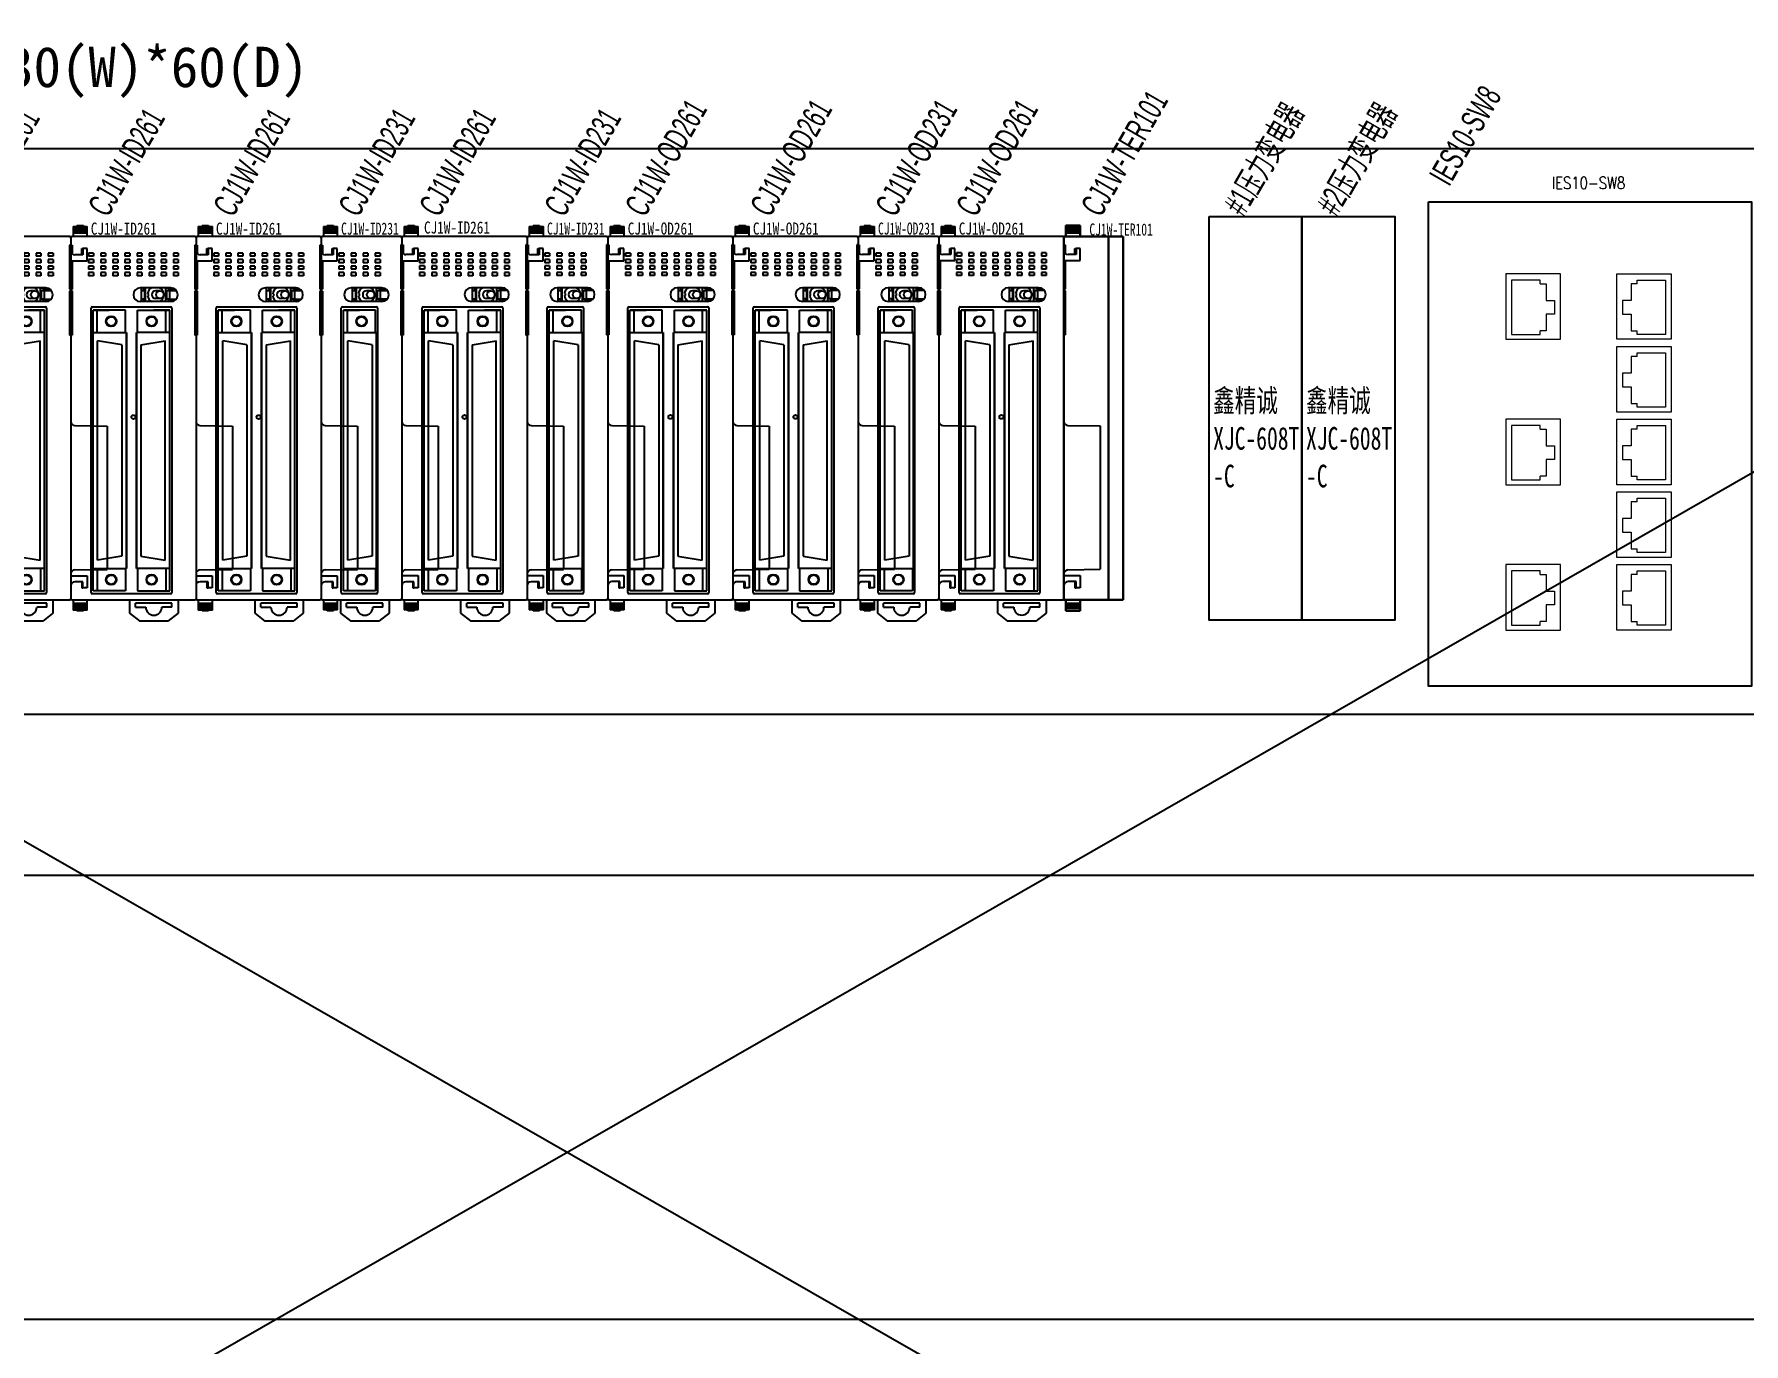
# Model space of a CAD drawing. Header units: millimetres. Extents: x 336 to 12810, y -1577 to 4105.
# Drawn here: x 6895 to 7318.4, y 3553.4 to 3877.8 of the extents above; entities that cross this region are included whole.
import ezdxf
from ezdxf.enums import TextEntityAlignment as Align

# ---------------------------------------------------------------- set-up
doc = ezdxf.new("R2010")
doc.units = ezdxf.units.MM
doc.layers.add('TEXT', color=2, linetype='Continuous')
doc.layers.add('Z_OM_GAIKEI', color=7, linetype='Continuous')
doc.layers.add('Z_OM_OUTLINE', color=7, linetype='Continuous', lineweight=30)
doc.styles.add('ST', font='', dxfattribs={"width": 0.8, "height": 300})
doc.styles.get("Standard").update_dxf_attribs({"font": ''})
doc.styles.add('WD', font='romans.shx', dxfattribs={"width": 0.8, "bigfont": 'gbcbig.shx'})
doc.styles.add('宋', font='', dxfattribs={"width": 0.7})
doc.styles.add('样式 8', font='arial.ttf', dxfattribs={"width": 0.6, "height": 2.5})
doc.styles.get('ST').set_extended_font_data('SimSun')
doc.styles.get('Standard').set_extended_font_data('SimSun')
doc.styles.get('宋').set_extended_font_data('SimSun')

# ---------------------------------------------------------------- blocks, each defined once
blk = doc.blocks.new('CJ1W-ID261')
at = {"layer": 'Z_OM_GAIKEI'}
for p, q in [((7114.46, 1991.45), (7114.46, 1902.05)), ((7145.16, 1991.75), (7114.76, 1991.75)), ((7115.01, 1994.25), (7115.01, 1993.85)), ((7115.01, 1994.25), (7118.51, 1994.25)), ((7115.01, 1993.85), (7115.01, 1993.45)), ((7115.01, 1993.85), (7118.51, 1993.85)), ((7115.01, 1993.45), (7115.01, 1993.05)), ((7115.01, 1993.45), (7118.51, 1993.45)), ((7115.01, 1993.05), (7115.01, 1992.65)), ((7115.01, 1993.05), (7118.51, 1993.05)), ((7115.01, 1992.65), (7115.01, 1991.75)), ((7115.01, 1992.65), (7118.51, 1992.65)), ((7115.96, 1994.45), (7117.56, 1994.45)), ((7115.96, 1994.45), (7115.96, 1994.25)), ((7116.56, 1994.45), (7116.56, 1994.25)), ((7116.96, 1994.45), (7116.96, 1994.25)), ((7117.56, 1994.45), (7117.56, 1994.25)), ((7118.51, 1993.85), (7118.51, 1994.25)), ((7118.51, 1993.45), (7118.51, 1993.85)), ((7118.51, 1993.05), (7118.51, 1993.45)), ((7118.51, 1992.65), (7118.51, 1993.05)), ((7118.51, 1991.75), (7118.51, 1992.65)), ((7145.46, 1991.45), (7145.46, 1902.05)), ((7114.16, 1989.65), (7114.16, 1978.75)), ((7114.46, 1989.65), (7114.16, 1989.65)), ((7118.86, 1987.65), (7118.86, 1986.85)), ((7120.06, 1987.65), (7118.86, 1987.65)), ((7120.06, 1986.85), (7118.86, 1986.85)), ((7120.06, 1987.65), (7120.06, 1986.85)), ((7121.86, 1987.65), (7121.86, 1986.85)), ((7123.06, 1987.65), (7121.86, 1987.65)), ((7123.06, 1986.85), (7121.86, 1986.85)), ((7123.06, 1987.65), (7123.06, 1986.85)), ((7124.86, 1987.65), (7124.86, 1986.85)), ((7126.06, 1987.65), (7124.86, 1987.65)), ((7126.06, 1986.85), (7124.86, 1986.85)), ((7126.06, 1987.65), (7126.06, 1986.85)), ((7127.86, 1987.65), (7127.86, 1986.85)), ((7129.06, 1987.65), (7127.86, 1987.65)), ((7129.06, 1986.85), (7127.86, 1986.85)), ((7129.06, 1987.65), (7129.06, 1986.85)), ((7130.86, 1987.65), (7130.86, 1986.85)), ((7132.06, 1987.65), (7130.86, 1987.65)), ((7132.06, 1986.85), (7130.86, 1986.85)), ((7132.06, 1987.65), (7132.06, 1986.85)), ((7133.86, 1987.65), (7133.86, 1986.85)), ((7135.06, 1987.65), (7133.86, 1987.65)), ((7135.06, 1986.85), (7133.86, 1986.85)), ((7135.06, 1987.65), (7135.06, 1986.85)), ((7136.86, 1987.65), (7136.86, 1986.85)), ((7138.06, 1987.65), (7136.86, 1987.65)), ((7138.06, 1986.85), (7136.86, 1986.85)), ((7138.06, 1987.65), (7138.06, 1986.85)), ((7139.86, 1987.65), (7139.86, 1986.85)), ((7141.06, 1987.65), (7139.86, 1987.65)), ((7141.06, 1986.85), (7139.86, 1986.85)), ((7141.06, 1987.65), (7141.06, 1986.85)), ((7145.46, 1989.65), (7145.76, 1989.65)), ((7145.61, 1989.65), (7145.46, 1989.22)), ((7145.76, 1989.65), (7145.76, 1987.54)), ((7148.46, 1987.25), (7146.46, 1987.25)), ((7148.46, 1987.25), (7146.46, 1987.25)), ((7148.16, 1987.25), (7148.16, 1988.75)), ((7148.16, 1987.25), (7148.16, 1988.75)), ((7148.16, 1988.75), (7148.46, 1988.75)), ((7148.16, 1988.75), (7148.46, 1988.75)), ((7148.46, 1988.75), (7148.46, 1987.25)), ((7148.46, 1988.75), (7148.46, 1987.25)), ((7149.46, 1988.75), (7148.46, 1988.75)), ((7149.46, 1988.75), (7148.46, 1988.75)), ((7149.46, 1985.75), (7149.46, 1988.75)), ((7149.46, 1985.75), (7149.46, 1988.75)), ((7120.06, 1986.05), (7118.86, 1986.05)), ((7118.86, 1986.05), (7118.86, 1985.25)), ((7120.06, 1985.25), (7118.86, 1985.25)), ((7120.06, 1984.45), (7118.86, 1984.45)), ((7118.86, 1984.45), (7118.86, 1983.65)), ((7120.06, 1983.65), (7118.86, 1983.65)), ((7120.06, 1982.85), (7118.86, 1982.85)), ((7118.86, 1982.85), (7118.86, 1982.05)), ((7120.06, 1982.05), (7118.86, 1982.05)), ((7120.06, 1986.05), (7120.06, 1985.25)), ((7120.06, 1984.45), (7120.06, 1983.65)), ((7120.06, 1982.85), (7120.06, 1982.05)), ((7123.06, 1986.05), (7121.86, 1986.05)), ((7121.86, 1986.05), (7121.86, 1985.25)), ((7123.06, 1985.25), (7121.86, 1985.25)), ((7123.06, 1984.45), (7121.86, 1984.45)), ((7121.86, 1984.45), (7121.86, 1983.65)), ((7123.06, 1983.65), (7121.86, 1983.65)), ((7123.06, 1982.85), (7121.86, 1982.85)), ((7121.86, 1982.85), (7121.86, 1982.05)), ((7123.06, 1982.05), (7121.86, 1982.05)), ((7123.06, 1986.05), (7123.06, 1985.25)), ((7123.06, 1984.45), (7123.06, 1983.65)), ((7123.06, 1982.85), (7123.06, 1982.05)), ((7126.06, 1986.05), (7124.86, 1986.05)), ((7124.86, 1986.05), (7124.86, 1985.25)), ((7126.06, 1985.25), (7124.86, 1985.25)), ((7126.06, 1984.45), (7124.86, 1984.45)), ((7124.86, 1984.45), (7124.86, 1983.65)), ((7126.06, 1983.65), (7124.86, 1983.65)), ((7126.06, 1982.85), (7124.86, 1982.85)), ((7124.86, 1982.85), (7124.86, 1982.05)), ((7126.06, 1982.05), (7124.86, 1982.05)), ((7126.06, 1986.05), (7126.06, 1985.25)), ((7126.06, 1984.45), (7126.06, 1983.65)), ((7126.06, 1982.85), (7126.06, 1982.05)), ((7129.06, 1986.05), (7127.86, 1986.05)), ((7127.86, 1986.05), (7127.86, 1985.25)), ((7129.06, 1985.25), (7127.86, 1985.25)), ((7129.06, 1984.45), (7127.86, 1984.45)), ((7127.86, 1984.45), (7127.86, 1983.65)), ((7129.06, 1983.65), (7127.86, 1983.65)), ((7129.06, 1982.85), (7127.86, 1982.85)), ((7127.86, 1982.85), (7127.86, 1982.05)), ((7129.06, 1982.05), (7127.86, 1982.05)), ((7129.06, 1986.05), (7129.06, 1985.25)), ((7129.06, 1984.45), (7129.06, 1983.65)), ((7129.06, 1982.85), (7129.06, 1982.05)), ((7132.06, 1986.05), (7130.86, 1986.05)), ((7130.86, 1986.05), (7130.86, 1985.25)), ((7132.06, 1985.25), (7130.86, 1985.25)), ((7132.06, 1984.45), (7130.86, 1984.45)), ((7130.86, 1984.45), (7130.86, 1983.65)), ((7132.06, 1983.65), (7130.86, 1983.65)), ((7132.06, 1982.85), (7130.86, 1982.85)), ((7130.86, 1982.85), (7130.86, 1982.05)), ((7132.06, 1982.05), (7130.86, 1982.05)), ((7132.06, 1986.05), (7132.06, 1985.25)), ((7132.06, 1984.45), (7132.06, 1983.65)), ((7132.06, 1982.85), (7132.06, 1982.05)), ((7135.06, 1986.05), (7133.86, 1986.05)), ((7133.86, 1986.05), (7133.86, 1985.25)), ((7135.06, 1985.25), (7133.86, 1985.25)), ((7135.06, 1984.45), (7133.86, 1984.45)), ((7133.86, 1984.45), (7133.86, 1983.65)), ((7135.06, 1983.65), (7133.86, 1983.65)), ((7135.06, 1982.85), (7133.86, 1982.85)), ((7133.86, 1982.85), (7133.86, 1982.05)), ((7135.06, 1982.05), (7133.86, 1982.05)), ((7135.06, 1986.05), (7135.06, 1985.25)), ((7135.06, 1984.45), (7135.06, 1983.65)), ((7135.06, 1982.85), (7135.06, 1982.05)), ((7138.06, 1986.05), (7136.86, 1986.05)), ((7136.86, 1986.05), (7136.86, 1985.25)), ((7138.06, 1985.25), (7136.86, 1985.25)), ((7138.06, 1984.45), (7136.86, 1984.45)), ((7136.86, 1984.45), (7136.86, 1983.65)), ((7138.06, 1983.65), (7136.86, 1983.65)), ((7138.06, 1982.85), (7136.86, 1982.85)), ((7136.86, 1982.85), (7136.86, 1982.05)), ((7138.06, 1982.05), (7136.86, 1982.05)), ((7138.06, 1986.05), (7138.06, 1985.25)), ((7138.06, 1984.45), (7138.06, 1983.65)), ((7138.06, 1982.85), (7138.06, 1982.05)), ((7141.06, 1986.05), (7139.86, 1986.05)), ((7139.86, 1986.05), (7139.86, 1985.25)), ((7141.06, 1985.25), (7139.86, 1985.25)), ((7141.06, 1984.45), (7139.86, 1984.45)), ((7139.86, 1984.45), (7139.86, 1983.65)), ((7141.06, 1983.65), (7139.86, 1983.65)), ((7141.06, 1982.85), (7139.86, 1982.85)), ((7139.86, 1982.85), (7139.86, 1982.05)), ((7141.06, 1982.05), (7139.86, 1982.05)), ((7141.06, 1986.05), (7141.06, 1985.25)), ((7141.06, 1984.45), (7141.06, 1983.65)), ((7141.06, 1982.85), (7141.06, 1982.05)), ((7145.46, 1985.75), (7149.46, 1985.75)), ((7145.46, 1985.75), (7149.46, 1985.75)), ((7145.76, 1985.75), (7145.76, 1978.75)), ((7114.16, 1978.75), (7114.46, 1978.75)), ((7114.16, 1978.25), (7114.16, 1967.35)), ((7114.16, 1978.25), (7114.46, 1978.25)), ((7114.33, 1978.75), (7114.33, 1978.25)), ((7139.26, 1979.05), (7131.66, 1979.05)), ((7131.96, 1975.65), (7131.96, 1979.05)), ((7131.96, 1978.35), (7132.71, 1978.35)), ((7132.46, 1979.05), (7132.46, 1978.35)), ((7132.71, 1978.35), (7132.71, 1976.35)), ((7132.96, 1975.65), (7132.96, 1979.05)), ((7136.51, 1978.3), (7135.46, 1978.3)), ((7137.96, 1975.65), (7137.96, 1979.05)), ((7138.21, 1978.35), (7138.96, 1978.35)), ((7138.21, 1976.35), (7138.21, 1978.35)), ((7138.46, 1978.82), (7138.46, 1979.05)), ((7138.46, 1978.82), (7140.12, 1978.82)), ((7138.46, 1978.35), (7138.46, 1978.42)), ((7138.46, 1978.42), (7140.58, 1978.42)), ((7138.96, 1975.65), (7138.96, 1979.05)), ((7145.76, 1978.75), (7145.46, 1978.75)), ((7145.76, 1978.25), (7145.46, 1978.25)), ((7145.58, 1978.75), (7145.58, 1978.25)), ((7145.76, 1978.25), (7145.76, 1967.35)), ((7119.46, 1903.55), (7119.46, 1974.05)), ((7119.76, 1974.35), (7139.16, 1974.35)), ((7119.96, 1904.01), (7119.96, 1973.49)), ((7119.96, 1904.01), (7119.96, 1973.49)), ((7119.96, 1973.49), (7123.96, 1973.49)), ((7127.96, 1973.49), (7119.96, 1973.49)), ((7120.96, 1967.99), (7120.96, 1973.49)), ((7127.96, 1967.99), (7127.96, 1973.49)), ((7130.96, 1973.49), (7138.96, 1973.49)), ((7130.96, 1967.99), (7130.96, 1973.49)), ((7139.26, 1975.65), (7131.66, 1975.65)), ((7131.96, 1976.35), (7132.71, 1976.35)), ((7132.46, 1976.35), (7132.46, 1975.65)), ((7133.47, 1977.6), (7133.71, 1977.6)), ((7133.47, 1977.1), (7133.71, 1977.1)), ((7133.71, 1977.1), (7133.71, 1977.6)), ((7138.96, 1973.49), (7134.96, 1973.49)), ((7136.51, 1976.4), (7135.46, 1976.4)), ((7137.96, 1967.99), (7137.96, 1973.49)), ((7138.21, 1976.35), (7138.96, 1976.35)), ((7138.46, 1976.28), (7138.46, 1976.35)), ((7138.46, 1976.28), (7140.57, 1976.28)), ((7138.46, 1975.65), (7138.46, 1975.88)), ((7138.46, 1975.88), (7140.1, 1975.88)), ((7138.96, 1904.01), (7138.96, 1973.49)), ((7138.96, 1904.01), (7138.96, 1973.49)), ((7139.46, 1974.05), (7139.46, 1903.55)), ((7114.46, 1967.35), (7114.16, 1967.35)), ((7114.31, 1967.35), (7114.46, 1967.79)), ((7119.96, 1967.99), (7128.21, 1967.99)), ((7119.96, 1967.99), (7128.21, 1967.99)), ((7121.08, 1911.59), (7121.08, 1965.91)), ((7127.08, 1964.91), (7121.08, 1965.91)), ((7128.21, 1909.51), (7128.21, 1967.99)), ((7128.21, 1967.99), (7128.21, 1909.51)), ((7130.71, 1909.51), (7130.71, 1967.99)), ((7130.71, 1967.99), (7130.71, 1909.51)), ((7138.96, 1967.99), (7130.71, 1967.99)), ((7138.96, 1967.99), (7130.71, 1967.99)), ((7131.83, 1964.91), (7137.83, 1965.91)), ((7137.83, 1911.59), (7137.83, 1965.91)), ((7145.61, 1967.35), (7145.46, 1967.78)), ((7145.46, 1967.35), (7145.76, 1967.35)), ((7127.08, 1964.91), (7127.08, 1912.59)), ((7131.83, 1964.91), (7131.83, 1912.59)), ((7146.44, 1944.94), (7154.46, 1944.8)), ((7154.46, 1944.8), (7154.46, 1909.31)), ((7154.46, 1944.15), (7154.46, 1927.05)), ((7154.46, 1927.05), (7154.46, 1909.95)), ((7127.08, 1912.59), (7121.08, 1911.59)), ((7131.83, 1912.59), (7137.83, 1911.59)), ((7119.96, 1909.51), (7128.21, 1909.51)), ((7119.96, 1909.51), (7128.21, 1909.51)), ((7120.96, 1909.51), (7120.96, 1904.01)), ((7127.96, 1909.51), (7127.96, 1904.01)), ((7138.96, 1909.51), (7130.71, 1909.51)), ((7138.96, 1909.51), (7130.71, 1909.51)), ((7130.96, 1909.51), (7130.96, 1904.01)), ((7137.96, 1909.51), (7137.96, 1904.01)), ((7145.46, 1907.75), (7149.46, 1907.75)), ((7145.46, 1907.75), (7149.46, 1907.75)), ((7146.44, 1909.17), (7154.46, 1909.31)), ((7148.46, 1906.25), (7146.46, 1906.25)), ((7148.46, 1906.25), (7146.46, 1906.25)), ((7148.16, 1906.25), (7148.16, 1904.75)), ((7148.16, 1906.25), (7148.16, 1904.75)), ((7148.46, 1904.75), (7148.46, 1906.25)), ((7148.46, 1904.75), (7148.46, 1906.25)), ((7149.46, 1907.75), (7149.46, 1904.75)), ((7149.46, 1907.75), (7149.46, 1904.75)), ((7114.76, 1901.75), (7145.16, 1901.75)), ((7115.01, 1901.75), (7115.01, 1900.85)), ((7118.51, 1900.85), (7118.51, 1901.75)), ((7139.16, 1903.25), (7119.76, 1903.25)), ((7123.96, 1904.01), (7119.96, 1904.01)), ((7127.96, 1904.01), (7119.96, 1904.01)), ((7129.01, 1901.75), (7129.01, 1898.45)), ((7130.96, 1904.01), (7138.96, 1904.01)), ((7134.96, 1904.01), (7138.96, 1904.01)), ((7141.01, 1901.75), (7141.01, 1898.45)), ((7148.16, 1904.75), (7148.46, 1904.75)), ((7148.16, 1904.75), (7148.46, 1904.75)), ((7149.46, 1904.75), (7148.46, 1904.75)), ((7149.46, 1904.75), (7148.46, 1904.75)), ((7118.51, 1900.85), (7115.01, 1900.85)), ((7115.01, 1900.85), (7115.01, 1900.45)), ((7118.51, 1900.45), (7115.01, 1900.45)), ((7115.01, 1900.45), (7115.01, 1900.05)), ((7118.51, 1900.05), (7115.01, 1900.05)), ((7115.01, 1900.05), (7115.01, 1899.65)), ((7118.51, 1899.65), (7115.01, 1899.65)), ((7115.01, 1899.65), (7115.01, 1899.25)), ((7118.51, 1899.25), (7115.01, 1899.25)), ((7115.96, 1899.05), (7115.96, 1899.25)), ((7117.56, 1899.05), (7115.96, 1899.05)), ((7116.56, 1899.05), (7116.56, 1899.25)), ((7116.96, 1899.05), (7116.96, 1899.25)), ((7117.56, 1899.05), (7117.56, 1899.25)), ((7118.51, 1900.45), (7118.51, 1900.85)), ((7118.51, 1900.05), (7118.51, 1900.45)), ((7118.51, 1899.65), (7118.51, 1900.05)), ((7118.51, 1899.25), (7118.51, 1899.65)), ((7129.01, 1898.45), (7131.51, 1896.45)), ((7139.51, 1900.95), (7130.51, 1900.95)), ((7130.51, 1899.95), (7130.51, 1900.95)), ((7130.51, 1899.95), (7133.01, 1899.95)), ((7139.51, 1899.95), (7137.01, 1899.95)), ((7141.01, 1898.45), (7138.51, 1896.45)), ((7139.51, 1899.95), (7139.51, 1900.95)), ((7138.51, 1896.45), (7131.51, 1896.45))]:
    blk.add_line(p, q, dxfattribs=at)
for centre, radius in [((7136.51, 1977.35), 0.95), ((7124.46, 1970.74), 1.3), ((7124.46, 1970.74), 1.15), ((7134.46, 1970.74), 1.3), ((7134.46, 1970.74), 1.15), ((7129.96, 1947.05), 0.5), ((7124.46, 1906.76), 1.3), ((7124.46, 1906.76), 1.15), ((7134.46, 1906.76), 1.3), ((7134.46, 1906.76), 1.15)]:
    blk.add_circle(centre, radius, dxfattribs=at)
for centre, radius, start, end in [((7114.76, 1991.45), 0.3, 90, 180), ((7145.16, 1991.45), 0.3, 0, 90), ((7145.16, 1991.45), 0.3, 0, 90), ((7146.46, 1988.25), 1, 180, 270), ((7146.46, 1988.25), 1, 180, 270), ((7131.66, 1977.35), 1.7, 90, 270), ((7135.46, 1977.35), 2, 121.5917, 172.8192), ((7135.46, 1977.35), 0.95, 90, 270), ((7135.46, 1977.35), 2, 301.9832, 58.4083), ((7139.26, 1977.35), 1.7, 270, 90), ((7119.76, 1974.05), 0.3, 90, 180), ((7135.46, 1977.35), 2, 187.1808, 238.0168), ((7139.16, 1974.05), 0.3, 0, 90), ((7146.46, 1945.94), 1, 180.0001, 269.0001), ((7146.46, 1908.17), 1, 91, 180), ((7146.46, 1905.25), 1, 90, 180), ((7146.46, 1905.25), 1, 90, 180), ((7114.76, 1902.05), 0.3, 180, 270), ((7119.76, 1903.55), 0.3, 180, 270), ((7139.16, 1903.55), 0.3, 270, 0), ((7145.16, 1902.05), 0.3, 270, 0), ((7145.16, 1902.05), 0.3, 270, 0), ((7135.01, 1899.95), 2, 180, 0)]:
    blk.add_arc(centre, radius, start, end, dxfattribs=at)
blk = doc.blocks.new('CJ1W-OD231')
at = {"layer": 'Z_OM_GAIKEI'}
for p, q in [((278.43, 344.16), (278.43, 343.76)), ((278.43, 344.16), (281.93, 344.16)), ((278.43, 343.76), (278.43, 343.36)), ((278.43, 343.76), (281.93, 343.76)), ((278.43, 343.36), (278.43, 342.96)), ((278.43, 343.36), (281.93, 343.36)), ((279.38, 344.36), (280.98, 344.36)), ((279.38, 344.36), (279.38, 344.16)), ((279.98, 344.36), (279.98, 344.16)), ((280.38, 344.36), (280.38, 344.16)), ((280.98, 344.36), (280.98, 344.16)), ((281.93, 343.76), (281.93, 344.16)), ((281.93, 343.36), (281.93, 343.76)), ((281.93, 342.96), (281.93, 343.36)), ((277.58, 339.56), (277.58, 328.66)), ((277.88, 339.56), (277.58, 339.56)), ((277.88, 341.36), (277.88, 251.96)), ((297.58, 341.67), (278.18, 341.66)), ((278.43, 342.96), (278.43, 342.56)), ((278.43, 342.96), (281.93, 342.96)), ((278.43, 342.56), (278.43, 341.66)), ((278.43, 342.56), (281.93, 342.56)), ((281.93, 342.56), (281.93, 342.96)), ((281.93, 341.66), (281.93, 342.56)), ((297.88, 341.37), (297.88, 251.97)), ((297.88, 339.57), (298.18, 339.57)), ((298.03, 339.57), (297.88, 339.14)), ((298.18, 339.57), (298.18, 337.46)), ((282.28, 337.56), (282.28, 336.76)), ((283.48, 337.56), (282.28, 337.56)), ((283.48, 336.76), (282.28, 336.76)), ((283.48, 335.96), (282.28, 335.96)), ((282.28, 335.96), (282.28, 335.16)), ((283.48, 335.16), (282.28, 335.16)), ((283.48, 337.56), (283.48, 336.76)), ((283.48, 335.96), (283.48, 335.16)), ((285.28, 337.56), (285.28, 336.76)), ((286.48, 337.56), (285.28, 337.56)), ((286.48, 336.76), (285.28, 336.76)), ((286.48, 335.96), (285.28, 335.96)), ((285.28, 335.96), (285.28, 335.16)), ((286.48, 335.16), (285.28, 335.16)), ((286.48, 337.56), (286.48, 336.76)), ((286.48, 335.96), (286.48, 335.16)), ((288.28, 337.56), (288.28, 336.76)), ((289.48, 337.56), (288.28, 337.56)), ((289.48, 336.76), (288.28, 336.76)), ((289.48, 335.96), (288.28, 335.96)), ((288.28, 335.96), (288.28, 335.16)), ((289.48, 335.16), (288.28, 335.16)), ((289.48, 337.56), (289.48, 336.76)), ((289.48, 335.96), (289.48, 335.16)), ((291.28, 337.56), (291.28, 336.76)), ((292.48, 337.56), (291.28, 337.56)), ((292.48, 336.76), (291.28, 336.76)), ((292.48, 335.96), (291.28, 335.96)), ((291.28, 335.96), (291.28, 335.16)), ((292.48, 335.16), (291.28, 335.16)), ((292.48, 337.56), (292.48, 336.76)), ((292.48, 335.96), (292.48, 335.16)), ((297.88, 335.67), (301.88, 335.67)), ((297.88, 335.67), (301.88, 335.67)), ((298.18, 335.67), (298.18, 328.67)), ((300.88, 337.17), (298.88, 337.17)), ((300.88, 337.17), (298.88, 337.17)), ((300.58, 337.17), (300.58, 338.67)), ((300.58, 337.17), (300.58, 338.67)), ((300.58, 338.67), (300.88, 338.67)), ((300.58, 338.67), (300.88, 338.67)), ((300.88, 338.67), (300.88, 337.17)), ((300.88, 338.67), (300.88, 337.17)), ((301.88, 338.67), (300.88, 338.67)), ((301.88, 338.67), (300.88, 338.67)), ((301.88, 335.67), (301.88, 338.67)), ((301.88, 335.67), (301.88, 338.67)), ((283.48, 334.36), (282.28, 334.36)), ((282.28, 334.36), (282.28, 333.56)), ((283.48, 333.56), (282.28, 333.56)), ((283.48, 332.76), (282.28, 332.76)), ((282.28, 332.76), (282.28, 331.96)), ((283.48, 331.96), (282.28, 331.96)), ((283.48, 334.36), (283.48, 333.56)), ((283.48, 332.76), (283.48, 331.96)), ((286.48, 334.36), (285.28, 334.36)), ((285.28, 334.36), (285.28, 333.56)), ((286.48, 333.56), (285.28, 333.56)), ((286.48, 332.76), (285.28, 332.76)), ((285.28, 332.76), (285.28, 331.96)), ((286.48, 331.96), (285.28, 331.96)), ((286.48, 334.36), (286.48, 333.56)), ((286.48, 332.76), (286.48, 331.96)), ((289.48, 334.36), (288.28, 334.36)), ((288.28, 334.36), (288.28, 333.56)), ((289.48, 333.56), (288.28, 333.56)), ((289.48, 332.76), (288.28, 332.76)), ((288.28, 332.76), (288.28, 331.96)), ((289.48, 331.96), (288.28, 331.96)), ((289.48, 334.36), (289.48, 333.56)), ((289.48, 332.76), (289.48, 331.96)), ((292.48, 334.36), (291.28, 334.36)), ((291.28, 334.36), (291.28, 333.56)), ((292.48, 333.56), (291.28, 333.56)), ((292.48, 332.76), (291.28, 332.76)), ((291.28, 332.76), (291.28, 331.96)), ((292.48, 331.96), (291.28, 331.96)), ((292.48, 334.36), (292.48, 333.56)), ((292.48, 332.76), (292.48, 331.96)), ((277.58, 328.66), (277.88, 328.66)), ((277.58, 328.16), (277.58, 317.26)), ((277.58, 328.16), (277.88, 328.16)), ((277.76, 328.66), (277.76, 328.16)), ((292.92, 328.96), (285.32, 328.96)), ((285.62, 325.56), (285.62, 328.96)), ((285.62, 328.26), (286.37, 328.26)), ((285.62, 326.26), (286.37, 326.26)), ((286.12, 328.96), (286.12, 328.26)), ((286.12, 326.26), (286.12, 325.56)), ((286.37, 328.26), (286.37, 326.26)), ((286.62, 325.56), (286.62, 328.96)), ((287.14, 327.51), (287.37, 327.51)), ((287.14, 327.01), (287.37, 327.01)), ((287.37, 327.01), (287.37, 327.51)), ((290.17, 328.21), (289.12, 328.21)), ((290.17, 326.31), (289.12, 326.31)), ((291.62, 325.56), (291.62, 328.96)), ((291.87, 328.26), (292.62, 328.26)), ((291.87, 326.26), (291.87, 328.26)), ((291.87, 326.26), (292.62, 326.26)), ((292.12, 328.73), (292.12, 328.96)), ((292.12, 328.73), (293.78, 328.73)), ((292.12, 328.26), (292.12, 328.33)), ((292.12, 328.33), (294.25, 328.33)), ((292.12, 326.19), (292.12, 326.26)), ((292.12, 326.19), (294.24, 326.19)), ((292.62, 325.56), (292.62, 328.96)), ((298.18, 328.67), (297.88, 328.67)), ((298.18, 328.17), (297.88, 328.17)), ((298.01, 328.67), (298.01, 328.17)), ((298.18, 328.17), (298.18, 317.27)), ((282.88, 253.46), (282.88, 323.96)), ((283.18, 324.26), (291.58, 324.26)), ((283.38, 253.92), (283.38, 323.4)), ((283.38, 253.92), (283.38, 323.4)), ((283.38, 323.4), (287.38, 323.4)), ((291.38, 323.4), (283.38, 323.4)), ((284.38, 317.9), (284.38, 323.4)), ((292.92, 325.56), (285.32, 325.56)), ((291.38, 317.9), (291.38, 323.4)), ((291.88, 323.96), (291.88, 253.46)), ((292.12, 325.56), (292.12, 325.79)), ((292.12, 325.79), (293.77, 325.79)), ((277.73, 317.26), (277.88, 317.69)), ((283.38, 317.9), (291.63, 317.9)), ((283.38, 317.9), (291.63, 317.9)), ((291.63, 259.42), (291.63, 317.9)), ((291.63, 317.9), (291.63, 259.42)), ((298.03, 317.27), (297.88, 317.7)), ((277.88, 317.26), (277.58, 317.26)), ((284.51, 261.5), (284.51, 315.82)), ((290.51, 314.82), (284.51, 315.82)), ((290.51, 314.82), (290.51, 262.5)), ((297.88, 317.27), (298.18, 317.27)), ((298.86, 294.85), (306.88, 294.71)), ((306.88, 294.71), (306.88, 259.23)), ((306.88, 294.07), (306.88, 276.97)), ((306.88, 276.97), (306.88, 259.87)), ((283.38, 259.42), (291.63, 259.42)), ((283.38, 259.42), (291.63, 259.42)), ((284.38, 259.42), (284.38, 253.92)), ((290.51, 262.5), (284.51, 261.5)), ((291.38, 259.42), (291.38, 253.92)), ((298.86, 259.09), (306.88, 259.23)), ((297.88, 257.67), (301.88, 257.67)), ((297.88, 257.67), (301.88, 257.67)), ((300.88, 256.17), (298.88, 256.17)), ((300.88, 256.17), (298.88, 256.17)), ((300.58, 256.17), (300.58, 254.67)), ((300.58, 256.17), (300.58, 254.67)), ((300.58, 254.67), (300.88, 254.67)), ((300.58, 254.67), (300.88, 254.67)), ((300.88, 254.67), (300.88, 256.17)), ((300.88, 254.67), (300.88, 256.17)), ((301.88, 254.67), (300.88, 254.67)), ((301.88, 254.67), (300.88, 254.67)), ((301.88, 257.67), (301.88, 254.67)), ((301.88, 257.67), (301.88, 254.67)), ((278.18, 251.66), (297.58, 251.67)), ((278.43, 251.66), (278.43, 250.76)), ((281.93, 250.76), (278.43, 250.76)), ((278.43, 250.76), (278.43, 250.36)), ((281.93, 250.36), (278.43, 250.36)), ((278.43, 250.36), (278.43, 249.96)), ((281.93, 249.96), (278.43, 249.96)), ((278.43, 249.96), (278.43, 249.56)), ((281.93, 250.76), (281.93, 251.66)), ((281.93, 250.36), (281.93, 250.76)), ((281.93, 249.96), (281.93, 250.36)), ((281.93, 249.56), (281.93, 249.96)), ((282.7, 251.66), (282.7, 248.36)), ((291.58, 253.16), (283.18, 253.16)), ((287.38, 253.92), (283.38, 253.92)), ((291.38, 253.92), (283.38, 253.92)), ((293.2, 250.86), (284.2, 250.86)), ((284.2, 249.86), (284.2, 250.86)), ((284.2, 249.86), (286.7, 249.86)), ((293.2, 249.86), (290.7, 249.86)), ((293.2, 249.86), (293.2, 250.86)), ((294.7, 251.66), (294.7, 248.36)), ((281.93, 249.56), (278.43, 249.56)), ((278.43, 249.56), (278.43, 249.16)), ((281.93, 249.16), (278.43, 249.16)), ((279.38, 248.96), (279.38, 249.16)), ((280.98, 248.96), (279.38, 248.96)), ((279.98, 248.96), (279.98, 249.16)), ((280.38, 248.96), (280.38, 249.16)), ((280.98, 248.96), (280.98, 249.16)), ((281.93, 249.16), (281.93, 249.56)), ((282.7, 248.36), (285.2, 246.36)), ((292.2, 246.36), (285.2, 246.36)), ((294.7, 248.36), (292.2, 246.36))]:
    blk.add_line(p, q, dxfattribs=at)
for centre, radius in [((290.17, 327.26), 0.95), ((287.88, 320.65), 1.3), ((287.88, 320.65), 1.15), ((287.88, 256.67), 1.3), ((287.88, 256.67), 1.15)]:
    blk.add_circle(centre, radius, dxfattribs=at)
for centre, radius, start, end in [((278.18, 341.36), 0.3, 90, 180), ((297.58, 341.37), 0.3, 0, 90), ((297.58, 341.37), 0.3, 0, 90), ((298.88, 338.17), 1, 180, 270), ((298.88, 338.17), 1, 180, 270), ((285.32, 327.26), 1.7, 90, 270), ((289.12, 327.26), 2, 121.5917, 172.8192), ((289.12, 327.26), 2, 187.1808, 238.0168), ((289.12, 327.26), 0.95, 90, 270), ((289.12, 327.26), 2, 301.9832, 58.4083), ((292.92, 327.26), 1.7, 270, 90), ((283.18, 323.96), 0.3, 90, 180), ((291.58, 323.96), 0.3, 0, 90), ((298.88, 295.85), 1, 180.0001, 269.0001), ((298.88, 258.09), 1, 91, 180), ((298.88, 255.17), 1, 90, 180), ((298.88, 255.17), 1, 90, 180), ((278.18, 251.96), 0.3, 180, 270), ((283.18, 253.46), 0.3, 180, 270), ((288.7, 249.86), 2, 180, 0), ((291.58, 253.46), 0.3, 270, 0), ((297.58, 251.97), 0.3, 270, 0), ((297.58, 251.97), 0.3, 270, 0)]:
    blk.add_arc(centre, radius, start, end, dxfattribs=at)
blk = doc.blocks.new('CJ1W-TER')
at = {"layer": 'Z_OM_OUTLINE'}
for p, q in [((0, 90), (0, 0)), ((14.7, 90), (0, 90)), ((4, 92.7), (0.5, 92.7)), ((0.5, 92.7), (0.5, 90)), ((4, 92.1), (0.5, 92.1)), ((4, 91.7), (0.5, 91.7)), ((4, 91.3), (0.5, 91.3)), ((4, 90.9), (0.5, 90.9)), ((4, 92.7), (4, 90)), ((11, 0), (11, 90)), ((14.7, 0), (14.7, 90)), ((14.7, 0), (0, 0)), ((0.5, -2.7), (0.5, 0)), ((4, -2.7), (4, 0)), ((0.5, -0.9), (4, -0.9)), ((0.5, -1.3), (4, -1.3)), ((0.5, -1.7), (4, -1.7)), ((0.5, -2.1), (4, -2.1)), ((0.5, -2.7), (4, -2.7))]:
    blk.add_line(p, q, dxfattribs=at)
blk = doc.blocks.new('EDS-208A')
blk.add_lwpolyline([(-14.62, 114.46), (65.38, 114.46), (65.38, -5.54), (-14.62, -5.54)], close=True)
at = {"lineweight": 0}
for points in [[(4.51, 96.6), (4.51, 80.4), (18.01, 80.4), (18.01, 96.6)], [(45.49, 96.6), (45.49, 80.4), (31.99, 80.4), (31.99, 96.6)], [(45.49, 78.6), (45.49, 62.4), (31.99, 62.4), (31.99, 78.6)], [(4.51, 60.6), (4.51, 44.4), (18.01, 44.4), (18.01, 60.6)], [(45.49, 60.6), (45.49, 44.4), (31.99, 44.4), (31.99, 60.6)], [(45.49, 42.6), (45.49, 26.4), (31.99, 26.4), (31.99, 42.6)], [(4.51, 24.6), (4.51, 8.4), (18.01, 8.4), (18.01, 24.6)], [(45.49, 24.6), (45.49, 8.4), (31.99, 8.4), (31.99, 24.6)]]:
    blk.add_lwpolyline(points, close=True, dxfattribs=at)
for points in [[(13, 94.12), (13, 95.04), (5.95, 95.04), (5.95, 81.62), (13, 81.62), (13, 82.54)], [(13, 94.12), (14.47, 94.12), (14.47, 90.03)], [(37, 94.12), (35.53, 94.12), (35.53, 90.03)], [(37, 94.12), (37, 95.04), (44.05, 95.04), (44.05, 81.62), (37, 81.62), (37, 82.54)], [(14.47, 90.03), (16.6, 90.03), (16.6, 86.63), (14.47, 86.63)], [(35.53, 90.03), (33.4, 90.03), (33.4, 86.63), (35.53, 86.63)], [(14.47, 86.63), (14.47, 82.54), (13, 82.54)], [(35.53, 86.63), (35.53, 82.54), (37, 82.54)], [(37, 76.12), (37, 77.04), (44.05, 77.04), (44.05, 63.62), (37, 63.62), (37, 64.54)], [(35.53, 72.03), (33.4, 72.03), (33.4, 68.63), (35.53, 68.63)], [(37, 76.12), (35.53, 76.12), (35.53, 72.03)], [(35.53, 68.63), (35.53, 64.54), (37, 64.54)], [(13, 58.12), (13, 59.04), (5.95, 59.04), (5.95, 45.62), (13, 45.62), (13, 46.54)], [(13, 58.12), (14.47, 58.12), (14.47, 54.03)], [(37, 58.12), (35.53, 58.12), (35.53, 54.03)], [(37, 58.12), (37, 59.04), (44.05, 59.04), (44.05, 45.62), (37, 45.62), (37, 46.54)], [(14.47, 54.03), (16.6, 54.03), (16.6, 50.63), (14.47, 50.63)], [(35.53, 54.03), (33.4, 54.03), (33.4, 50.63), (35.53, 50.63)], [(14.47, 50.63), (14.47, 46.54), (13, 46.54)], [(35.53, 50.63), (35.53, 46.54), (37, 46.54)], [(37, 40.12), (35.53, 40.12), (35.53, 36.03)], [(37, 40.12), (37, 41.04), (44.05, 41.04), (44.05, 27.62), (37, 27.62), (37, 28.54)], [(35.53, 36.03), (33.4, 36.03), (33.4, 32.63), (35.53, 32.63)], [(35.53, 32.63), (35.53, 28.54), (37, 28.54)], [(13, 22.12), (13, 23.04), (5.95, 23.04), (5.95, 9.62), (13, 9.62), (13, 10.54)], [(13, 22.12), (14.47, 22.12), (14.47, 18.03)], [(37, 22.12), (35.53, 22.12), (35.53, 18.03)], [(37, 22.12), (37, 23.04), (44.05, 23.04), (44.05, 9.62), (37, 9.62), (37, 10.54)], [(14.47, 18.03), (16.6, 18.03), (16.6, 14.63), (14.47, 14.63)], [(35.53, 18.03), (33.4, 18.03), (33.4, 14.63), (35.53, 14.63)], [(14.47, 14.63), (14.47, 10.54), (13, 10.54)], [(35.53, 14.63), (35.53, 10.54), (37, 10.54)]]:
    blk.add_lwpolyline(points, dxfattribs=at)
at = {"lineweight": 0, "style": 'WD', "width": 0.8}
blk.add_attdef('IES10-SW8', text='', height=3, dxfattribs=at).set_placement((25, 119.14), align=Align.MIDDLE)

msp = doc.modelspace()

# ---------------------------------------------------------------- linework, layer by layer
at = {"color": 2}
for p, q in [((6148.29, 4104.721), (7905.608, 3097.062)), ((6148.29, 3097.062), (7905.608, 4104.721))]:
    msp.add_line(p, q, dxfattribs=at)
for p, q in [((7328.84, 3849.412), (6268.84, 3849.412)), ((6268.84, 3709.412), (7328.84, 3709.412)), ((7328.84, 3669.412), (6268.84, 3669.412))]:
    msp.add_line(p, q)
for points in [[(6228.84, 4049.412), (7828.84, 4049.412), (7828.84, 3559.412), (6228.84, 3559.412)], [(7185.992, 3832.649), (7208.992, 3832.649), (7208.992, 3732.649), (7185.992, 3732.649)], [(7208.992, 3832.649), (7231.992, 3832.649), (7231.992, 3732.649), (7208.992, 3732.649)]]:
    msp.add_lwpolyline(points, close=True)

# ---------------------------------------------------------------- block references
at = {"lineweight": 0}
ref = msp.add_blockref('EDS-208A', (7254.986, 3721.814), dxfattribs=at)
ref.add_attrib('EDS-208A', 'IES10-SW8', dxfattribs={"lineweight": 0, "height": 3, "style": 'WD', "width": 0.8}).set_placement((7279.986, 3840.957), align=Align.MIDDLE)
for name, p in [('CJ1W-ID261', (-241.415, 1835.922)), ('CJ1W-ID261', (-210.414, 1835.922)), ('CJ1W-ID261', (-179.414, 1835.922)), ('CJ1W-OD231', (6688.161, 3486.016)), ('CJ1W-ID261', (-128.414, 1835.931)), ('CJ1W-OD231', (6739.161, 3486.025)), ('CJ1W-ID261', (-77.414, 1835.941)), ('CJ1W-ID261', (-46.414, 1835.941)), ('CJ1W-OD231', (6821.161, 3486.035)), ('CJ1W-ID261', (4.586, 1835.95)), ('CJ1W-TER', (7150.042, 3737.704))]:
    msp.add_blockref(name, p)

# ---------------------------------------------------------------- texts
at = {"lineweight": 0, "style": '样式 8', "width": 0.6}
for s, p in [('CJ1W-TER101', (7159.142, 3832.178)), ('IES10-SW8', (7245.462, 3839.844)), ('CJ1W-ID261', (6882.191, 3832.149)), ('CJ1W-ID261', (6913.191, 3832.149)), ('CJ1W-ID261', (6944.191, 3832.15)), ('CJ1W-ID231', (6975.192, 3832.15)), ('CJ1W-ID261', (6995.192, 3832.159)), ('CJ1W-ID231', (7026.192, 3832.159)), ('CJ1W-OD261', (7046.192, 3832.168)), ('CJ1W-OD261', (7077.192, 3832.168)), ('CJ1W-OD231', (7108.192, 3832.168)), ('CJ1W-OD261', (7128.192, 3832.178)), ('#1压力变电器', (7194.592, 3832.373)), ('#2压力变电器', (7217.592, 3832.373))]:
    msp.add_text(s, height=6, rotation=60, dxfattribs=at).set_placement(p)
at = {"lineweight": 0, "insert": (6860.713, 3874.683), "char_height": 10, "width": 120.02374, "attachment_point": 1}
msp.add_mtext('线槽30(W)*60(D)', dxfattribs=at)
at = {"lineweight": 0, "char_height": 5.6, "width": 37.18515, "attachment_point": 1, "style": '宋'}
for insert in [(7187.002, 3789.828), (7210.002, 3789.828)]:
    msp.add_mtext('鑫精诚\\PXJC-608T\\P-C ', dxfattribs=dict(at, insert=insert))
at = {"lineweight": 0, "width": 0.7}
msp.add_attdef('CJ1W-TER101', text='', height=3, dxfattribs=at).set_placement((7164.192, 3829.417), align=Align.MIDDLE)
at = {"layer": 'TEXT', "color": 0, "style": 'ST'}
for s, width, p in [('CJ1W-ID261', 0.8, (6908.983, 3828.134)), ('CJ1W-ID261', 0.8, (6939.983, 3828.134)), ('CJ1W-ID231', 0.7, (6970.983, 3828.135)), ('CJ1W-ID261', 0.8, (6991.523, 3828.414)), ('CJ1W-ID231', 0.7, (7021.983, 3828.144)), ('CJ1W-OD261', 0.8, (7041.983, 3828.153)), ('CJ1W-OD261', 0.8, (7072.983, 3828.153)), ('CJ1W-OD231', 0.7, (7103.983, 3828.153)), ('CJ1W-OD261', 0.8, (7123.983, 3828.162))]:
    msp.add_text(s, height=3, dxfattribs=dict(at, width=width)).set_placement(p)

doc.saveas('drawing.dxf')
